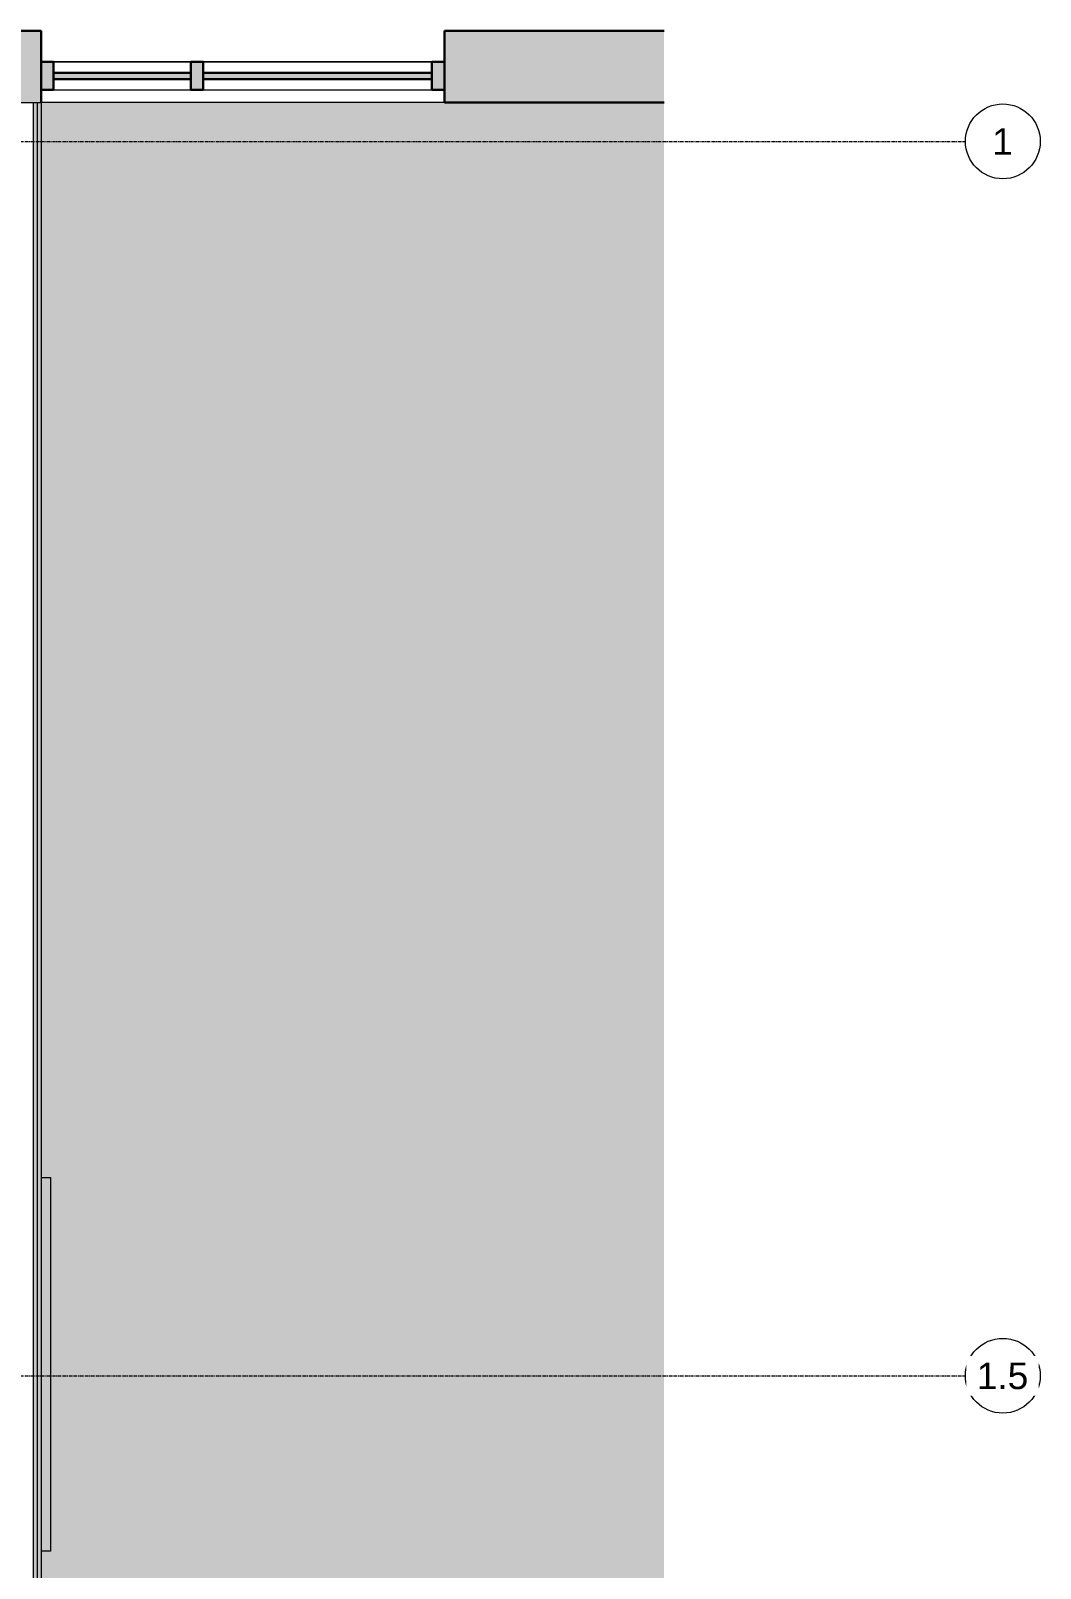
# Model space of a CAD drawing. Header units: inches. Extents: x -601 to 200, y 1022 to 1725.
# Drawn here: x 38 to 200, y 1433.2 to 1679.8 of the extents above; entities that cross this region are included whole.
import ezdxf

# ---------------------------------------------------------------- set-up
doc = ezdxf.new("R2010")
doc.units = ezdxf.units.IN
doc.header["$MEASUREMENT"] = 0
doc.linetypes.add('Grid Line 1_2_', pattern=[0.875, 0.5, -0.125, 0.125, -0.125])
for name, color, linetype, lineweight in [('A-CLNG', 13, 'Continuous', 18), ('A-DETL', 90, 'Continuous', 9), ('A-DETL-GENF', 92, 'Continuous', 9), ('A-GLAZ-CURT', 52, 'Continuous', 18), ('A-GLAZ-CWMG', 51, 'Continuous', 18), ('A-WALL', 113, 'Continuous', 9), ('A-WALL-PATT', 111, 'Continuous', 18), ('I-WALL', 2, 'Continuous', 18), ('S-GRID', 1, 'Continuous', 9), ('S-GRID-IDEN', 1, 'Continuous', 9)]:
    doc.layers.add(name, color=color, linetype=linetype, lineweight=lineweight)
doc.styles.add('Swis721 Lt BT', font='swissl.ttf', dxfattribs={"height": 4.257319})
pattern_1 = [(0, (0, 0), (15.36, 3.84), [0.634, -10.886, 0.634, -10.886, -61.44]), (0, (0, 0), (15.36, 3.84), [-23.04, 0.634, -22.406, 0.634, -10.886, -26.88]), (0, (0, 0), (15.36, 3.84), [-57.6, 0.634, -7.046, 0.634, -18.566]), (120, (5.76, 1.92), (-11.0055376, 11.38215), [0.634, -10.886, 0.634, -10.886, -61.44]), (120, (5.76, 1.92), (-11.0055376, 11.38215), [-23.04, 0.634, -22.406, 0.634, -10.886, -26.88]), (120, (5.76, 1.92), (-11.0055376, 11.38215), [-57.6, 0.634, -7.046, 0.634, -18.566]), (240, (7.68, 9.6), (-4.3544624, -15.22215), [0.634, -10.886, 0.634, -10.886, -61.44]), (240, (7.68, 9.6), (-4.3544624, -15.22215), [-23.04, 0.634, -22.406, 0.634, -10.886, -26.88]), (240, (7.68, 9.6), (-4.3544624, -15.22215), [-57.6, 0.634, -7.046, 0.634, -18.566])]

# ---------------------------------------------------------------- blocks, each defined once
blk = doc.blocks.new('Rectangular Mullion - 2_ x 4_5_ rectangular-4530477-REFLECTED CEILING PLAN 1')
at = {"layer": 'A-GLAZ-CWMG', "color": 254}
for p, q in [((-440.28, 1674.79), (-462.31, 1674.79)), ((-462.31, 1670.29), (-440.28, 1670.29))]:
    blk.add_line(p, q, dxfattribs=at)
blk = doc.blocks.new('Rectangular Mullion - 2_ x 4_5_ rectangular-4552106-REFLECTED CEILING PLAN 1')
at = {"layer": 'A-GLAZ-CWMG', "color": 254}
for p, q in [((102.41, 1674.79), (65.72, 1674.79)), ((65.72, 1670.29), (102.41, 1670.29))]:
    blk.add_line(p, q, dxfattribs=at)
blk = doc.blocks.new('System Panel - Glazed-V3-REFLECTED CEILING PLAN 1')
at = {"layer": 'A-GLAZ-CURT'}
blk.add_hatch(color=250, dxfattribs=at).paths.add_polyline_path([(11.01, -0.5), (11.01, 0.5), (-11.01, 0.5), (-11.01, -0.5), (-3.08, -0.5)], flags=0)
at = {"layer": 'A-GLAZ-CURT', "color": 55, "lineweight": 30}
for p, q in [((-11.01, -0.5), (-11.01, 0.5)), ((-11.01, 0.5), (11.01, 0.5)), ((11.01, 0.5), (11.01, -0.5)), ((11.01, -0.5), (-11.01, -0.5))]:
    blk.add_line(p, q, dxfattribs=at)
blk = doc.blocks.new('System Panel - Glazed-4776495-REFLECTED CEILING PLAN 1')
at = {"layer": 'A-GLAZ-CURT'}
blk.add_hatch(color=250, dxfattribs=at).paths.add_polyline_path([(18.35, -0.5), (18.35, 0.5), (-18.35, 0.5), (-18.35, -0.5)], flags=0)
at = {"layer": 'A-GLAZ-CURT', "color": 55, "lineweight": 30}
for p, q in [((-18.35, -0.5), (-18.35, 0.5)), ((-18.35, 0.5), (18.35, 0.5)), ((18.35, 0.5), (18.35, -0.5)), ((18.35, -0.5), (-18.35, -0.5))]:
    blk.add_line(p, q, dxfattribs=at)
blk = doc.blocks.new('Rectangular Mullion - 2_ x 4_5_ rectangular-4776488-REFLECTED CEILING PLAN 1')
at = {"layer": 'A-GLAZ-CWMG'}
blk.add_hatch(color=250, dxfattribs=at).paths.add_polyline_path([(-2, 2.25), (-2, -2.25), (0, -2.25), (0, 2.25)], flags=0)
at = {"layer": 'A-GLAZ-CWMG', "color": 55, "lineweight": 30}
for p, q in [((-2, 2.25), (0, 2.25)), ((-2, -2.25), (-2, 2.25)), ((0, 2.25), (0, -2.25)), ((0, -2.25), (-2, -2.25))]:
    blk.add_line(p, q, dxfattribs=at)
blk = doc.blocks.new('Rectangular Mullion - 2_ x 4_5_ rectangular-4552105-REFLECTED CEILING PLAN 1')
at = {"layer": 'A-GLAZ-CWMG', "color": 135}
for p, q in [((65.72, 1674.79), (102.41, 1674.79)), ((65.72, 1670.29), (102.41, 1670.29))]:
    blk.add_line(p, q, dxfattribs=at)
blk = doc.blocks.new('Rectangular Mullion - 2_ x 4_5_ rectangular-4776489-REFLECTED CEILING PLAN 1')
at = {"layer": 'A-GLAZ-CWMG'}
blk.add_hatch(color=250, dxfattribs=at).paths.add_polyline_path([(-2, 2.25), (0, 2.25), (0, -2.25), (-2, -2.25), (-2, 0.5)], flags=0)
at = {"layer": 'A-GLAZ-CWMG', "color": 55, "lineweight": 30}
for p, q in [((0, 2.25), (-2, 2.25)), ((-2, 2.25), (-2, -2.25)), ((0, -2.25), (0, 2.25)), ((-2, -2.25), (0, -2.25))]:
    blk.add_line(p, q, dxfattribs=at)
blk = doc.blocks.new('Rectangular Mullion - 2_ x 4_5_ rectangular-4776485-REFLECTED CEILING PLAN 1')
at = {"layer": 'A-GLAZ-CWMG'}
blk.add_hatch(color=250, dxfattribs=at).paths.add_polyline_path([(-1, 2.25), (1, 2.25), (1, -2.25), (-1, -2.25), (-1, 0.5)], flags=0)
at = {"layer": 'A-GLAZ-CWMG', "color": 55, "lineweight": 30}
for p, q in [((1, 2.25), (-1, 2.25)), ((-1, 2.25), (-1, -2.25)), ((1, -2.25), (1, 2.25)), ((-1, -2.25), (1, -2.25))]:
    blk.add_line(p, q, dxfattribs=at)
blk = doc.blocks.new('Rectangular Mullion - 2_ x 4_5_ rectangular-4530478-REFLECTED CEILING PLAN 1')
at = {"layer": 'A-GLAZ-CWMG', "color": 135}
for p, q in [((-462.31, 1674.79), (-440.28, 1674.79)), ((-462.31, 1670.29), (-440.28, 1670.29))]:
    blk.add_line(p, q, dxfattribs=at)
blk = doc.blocks.new('Grid - Grid Head - Circle-50561-REFLECTED CEILING PLAN 1')
at = {"layer": 'S-GRID-IDEN'}
blk.add_circle((0, 0), 0.125, dxfattribs=at)

msp = doc.modelspace()

# ---------------------------------------------------------------- hatches: boundary and pattern name
at = {"layer": 'A-DETL-GENF', "transparency": 33554534}
h = msp.add_hatch(color=8, dxfattribs=at)
h.paths.add_polyline_path([(69.94, 1070.65), (69.94, 1100.16), (9.94, 1100.16), (9.94, 1070.65), (53.13, 1070.65)], flags=0)
h.paths.add_polyline_path([(-468.56, 1070.65), (-447.44, 1070.65), (-447.44, 1100.16), (-552.4, 1100.16), (-552.4, 1070.65), (-487.42, 1070.65)], flags=0)
h.paths.add_polyline_path([(-206.38, 1070.65), (5.06, 1070.65), (5.06, 1100.16), (-228.06, 1100.16), (-228.06, 1070.65)], flags=0)
h.paths.add_polyline_path([(-382.56, 1070.65), (-382.56, 1105.04), (-442.56, 1105.04), (-442.56, 1070.65)], flags=0)
h.paths.add_polyline_path([(87.2, 1070.65), (139.64, 1070.65), (139.64, 1100.16), (74.81, 1100.16), (74.81, 1070.65)], flags=0)
h.paths.add_polyline_path([(-296.78, 1070.65), (-233.31, 1070.65), (-233.31, 1099.79), (-377.31, 1099.79), (-377.31, 1070.65), (-302.16, 1070.65)], flags=0)
h.paths.add_polyline_path([(-468.56, 1105.04), (-465.56, 1105.04), (-465.56, 1184.04), (-552.4, 1184.04), (-552.4, 1105.04), (-492.31, 1105.04)], flags=0)
h.paths.add_polyline_path([(53.13, 1105.04), (139.64, 1105.04), (139.64, 1184.04), (129.81, 1184.04), (129.81, 1197.04), (80.81, 1197.04), (80.81, 1184.04), (9.69, 1184.04), (9.69, 1105.04), (39.69, 1105.04)], flags=0)
h.paths.add_polyline_path([(-552.4, 1188.29), (-468.56, 1188.29), (-468.56, 1247.04), (-499.31, 1247.04), (-499.31, 1273.79), (-517.56, 1273.79), (-517.56, 1303.29), (-492.31, 1303.29), (-492.31, 1329.66), (-552.4, 1329.66), (-552.4, 1216.1)], flags=0)
h.paths.add_polyline_path([(134.69, 1188.91), (139.64, 1188.91), (139.64, 1255.04), (134.69, 1255.04), (134.69, 1197.04)], flags=0)
h.paths.add_polyline_path([(75.94, 1188.91), (75.94, 1211.04), (129.81, 1211.04), (129.81, 1255.04), (9.69, 1255.04), (9.69, 1188.91), (74.81, 1188.91)], flags=0)
h.paths.add_polyline_path([(-469.15, 1251.29), (-468.56, 1251.29), (-468.56, 1281.04), (-488.06, 1281.04), (-488.06, 1273.79), (-495.06, 1273.79), (-495.06, 1251.29), (-474.06, 1251.29)], flags=0)
h.paths.add_polyline_path([(41.19, 1259.91), (139.64, 1259.91), (139.64, 1668.29), (39.69, 1668.29), (39.69, 1259.91)], flags=0)
h.paths.add_polyline_path([(-474.06, 1259.99), (-474.87, 1259.99), (-474.87, 1265.78), (-485.75, 1265.78), (-485.75, 1259.99), (-486.56, 1259.99), (-486.56, 1272.09), (-485.75, 1272.09), (-485.75, 1266.29), (-474.87, 1266.29), (-474.87, 1272.09), (-474.06, 1272.09), (-474.06, 1260.74)], flags=0)
h.paths.add_polyline_path([(-468.56, 1334.54), (-468.56, 1441.66), (-552.4, 1441.66), (-552.4, 1334.54), (-488.06, 1334.54)], flags=0)
h.paths.add_polyline_path([(-492.31, 1446.54), (-468.56, 1446.54), (-468.56, 1554.66), (-552.4, 1554.66), (-552.4, 1446.54)], flags=0)
h.paths.add_polyline_path([(-476.37, 1559.54), (-468.56, 1559.54), (-468.56, 1651.04), (-492.31, 1651.04), (-492.31, 1668.29), (-496.31, 1668.29), (-496.31, 1670.29), (-552.4, 1670.29), (-552.4, 1559.54), (-488.06, 1559.54)], flags=0)
h.paths.add_polyline_path([(-468.56, 1655.29), (-468.56, 1668.29), (-488.06, 1668.29), (-488.06, 1655.29), (-469.62, 1655.29)], flags=0)
h.paths.add_polyline_path([(-475.66, 1656.99), (-475.89, 1656.99), (-475.89, 1661.83), (-484.73, 1661.83), (-484.73, 1656.99), (-485.41, 1656.99), (-485.41, 1667.09), (-484.73, 1667.09), (-484.73, 1662.25), (-475.89, 1662.25), (-475.89, 1667.09), (-475.21, 1667.09), (-475.21, 1656.99)], flags=0)
at = {"layer": 'A-WALL-PATT', "lineweight": 9}
h = msp.add_hatch(color=7, dxfattribs=at)
h.paths.add_polyline_path([(39.06, 1668.29), (39.69, 1668.29), (39.69, 1679.79), (7.69, 1679.79), (7.69, 1668.29), (38.44, 1668.29)], flags=0)
h.paths.add_polyline_path([(104.41, 1668.29), (139.64, 1668.29), (139.64, 1679.79), (104.41, 1679.79)], flags=0)
h.paths.add_polyline_path([(-81.31, 1668.29), (-56.31, 1668.29), (-56.31, 1679.79), (-152.31, 1679.79), (-152.31, 1668.29), (-90.81, 1668.29)], flags=0)
h.paths.add_polyline_path([(-312.31, 1668.29), (-312.31, 1679.79), (-400.31, 1679.79), (-400.31, 1668.29), (-339.19, 1668.29)], flags=0)
h.paths.add_polyline_path([(-219.31, 1668.29), (-216.31, 1668.29), (-216.31, 1679.79), (-248.31, 1679.79), (-248.31, 1668.29), (-228.01, 1668.29)], flags=0)
h = msp.add_hatch(dxfattribs=at)
h.set_pattern_fill('FP_1', color=256, style=0, pattern_type=2)
h.set_pattern_definition(pattern_1)
h.paths.add_polyline_path([(39.06, 1259.91), (39.06, 1668.29), (38.44, 1668.29), (38.44, 1259.91)], flags=0)
h = msp.add_hatch(dxfattribs=at)
h.set_pattern_fill('FP_1', color=256, style=0, pattern_type=2)
h.set_pattern_definition(pattern_1)
h.paths.add_polyline_path([(39.06, 1259.91), (39.69, 1259.91), (39.69, 1668.29), (39.06, 1668.29), (39.06, 1259.94)], flags=0)

# ---------------------------------------------------------------- linework, layer by layer
at = {"layer": 'A-CLNG'}
for p, q in [((39.69, 1495.85), (41.19, 1495.85)), ((41.19, 1495.85), (41.19, 1435.91)), ((41.19, 1435.91), (39.69, 1435.91))]:
    msp.add_line(p, q, dxfattribs=at)
at = {"layer": 'A-DETL'}
for p, q in [((104.41, 1668.29), (39.69, 1668.29)), ((39.69, 1668.29), (39.69, 1259.91))]:
    msp.add_line(p, q, dxfattribs=at)
at = {"layer": 'A-WALL', "color": 55, "lineweight": 30}
for p, q in [((7.69, 1679.79), (39.69, 1679.79)), ((39.69, 1679.79), (39.69, 1668.29)), ((104.41, 1679.79), (139.64, 1679.79)), ((104.41, 1668.29), (104.41, 1679.79)), ((139.64, 1668.29), (104.41, 1668.29))]:
    msp.add_line(p, q, dxfattribs=at)
at = {"layer": 'A-WALL', "lineweight": 18}
for p, q in [((33.19, 1668.29), (39.69, 1668.29)), ((38.44, 1668.29), (38.44, 1259.91)), ((39.06, 1668.29), (39.06, 1259.91))]:
    msp.add_line(p, q, dxfattribs=at)
at = {"layer": 'I-WALL'}
msp.add_line((39.69, 1668.29), (39.69, 1259.91), dxfattribs=at)
at = {"layer": 'S-GRID', "linetype": 'Grid Line 1_2_'}
msp.add_line((-600.74, 1662.04), (187.99, 1662.04), dxfattribs=at)

# ---------------------------------------------------------------- block references
at = {"layer": 'A-GLAZ-CURT', "color": 135}
for name, p in [('System Panel - Glazed-V3-REFLECTED CEILING PLAN 1', (52.7, 1672.54)), ('System Panel - Glazed-4776495-REFLECTED CEILING PLAN 1', (84.06, 1672.54))]:
    msp.add_blockref(name, p, dxfattribs=at)
at = {"layer": 'A-GLAZ-CWMG', "color": 135, "rotation": 180}
msp.add_blockref('Rectangular Mullion - 2_ x 4_5_ rectangular-4776488-REFLECTED CEILING PLAN 1', (39.69, 1672.54), dxfattribs=at)
at = {"layer": 'A-GLAZ-CWMG', "color": 254}
for name, p in [('Rectangular Mullion - 2_ x 4_5_ rectangular-4530477-REFLECTED CEILING PLAN 1', (504, 0)), ('Rectangular Mullion - 2_ x 4_5_ rectangular-4552106-REFLECTED CEILING PLAN 1', (0, 0))]:
    msp.add_blockref(name, p, dxfattribs=at)
at = {"layer": 'A-GLAZ-CWMG', "color": 135}
for name, p in [('Rectangular Mullion - 2_ x 4_5_ rectangular-4530478-REFLECTED CEILING PLAN 1', (504, 0)), ('Rectangular Mullion - 2_ x 4_5_ rectangular-4552105-REFLECTED CEILING PLAN 1', (0, 0))]:
    msp.add_blockref(name, p, dxfattribs=at)
at = {"layer": 'A-GLAZ-CWMG', "color": 135, "extrusion": (0, 0, -1), "rotation": 180}
for name, p in [('Rectangular Mullion - 2_ x 4_5_ rectangular-4776485-REFLECTED CEILING PLAN 1', (-64.72, 1672.54)), ('Rectangular Mullion - 2_ x 4_5_ rectangular-4776489-REFLECTED CEILING PLAN 1', (-104.41, 1672.54))]:
    msp.add_blockref(name, p, dxfattribs=at)
at = {"layer": 'S-GRID-IDEN', "xscale": 47.99999999999997, "yscale": 47.99999999999997, "zscale": 47.99999999999997, "rotation": 269.9999999999994}
for p in [(193.99, 1662.04), (193.99, 1464.04)]:
    msp.add_blockref('Grid - Grid Head - Circle-50561-REFLECTED CEILING PLAN 1', p, dxfattribs=at)

# ---------------------------------------------------------------- next in the draw order: texts
at = {"layer": 'S-GRID-IDEN', "attachment_point": 2, "line_spacing_factor": 1.00667, "style": 'Swis721 Lt BT', "bg_fill": 3, "box_fill_scale": 1.25, "bg_fill_color": 0, "bg_fill_transparency": 0}
for s, insert, char_height, width in [('1', (193.94, 1664.15), 4.26, 3.78), ('1.5', (193.94, 1466.15), 4.257, 9.45)]:
    msp.add_mtext(s, dxfattribs=dict(at, insert=insert, char_height=char_height, width=width))

# ---------------------------------------------------------------- next in the draw order: linework, layer by layer
at = {"layer": 'S-GRID', "linetype": 'Grid Line 1_2_'}
msp.add_line((-600.74, 1464.04), (187.99, 1464.04), dxfattribs=at)

doc.saveas('drawing.dxf')
